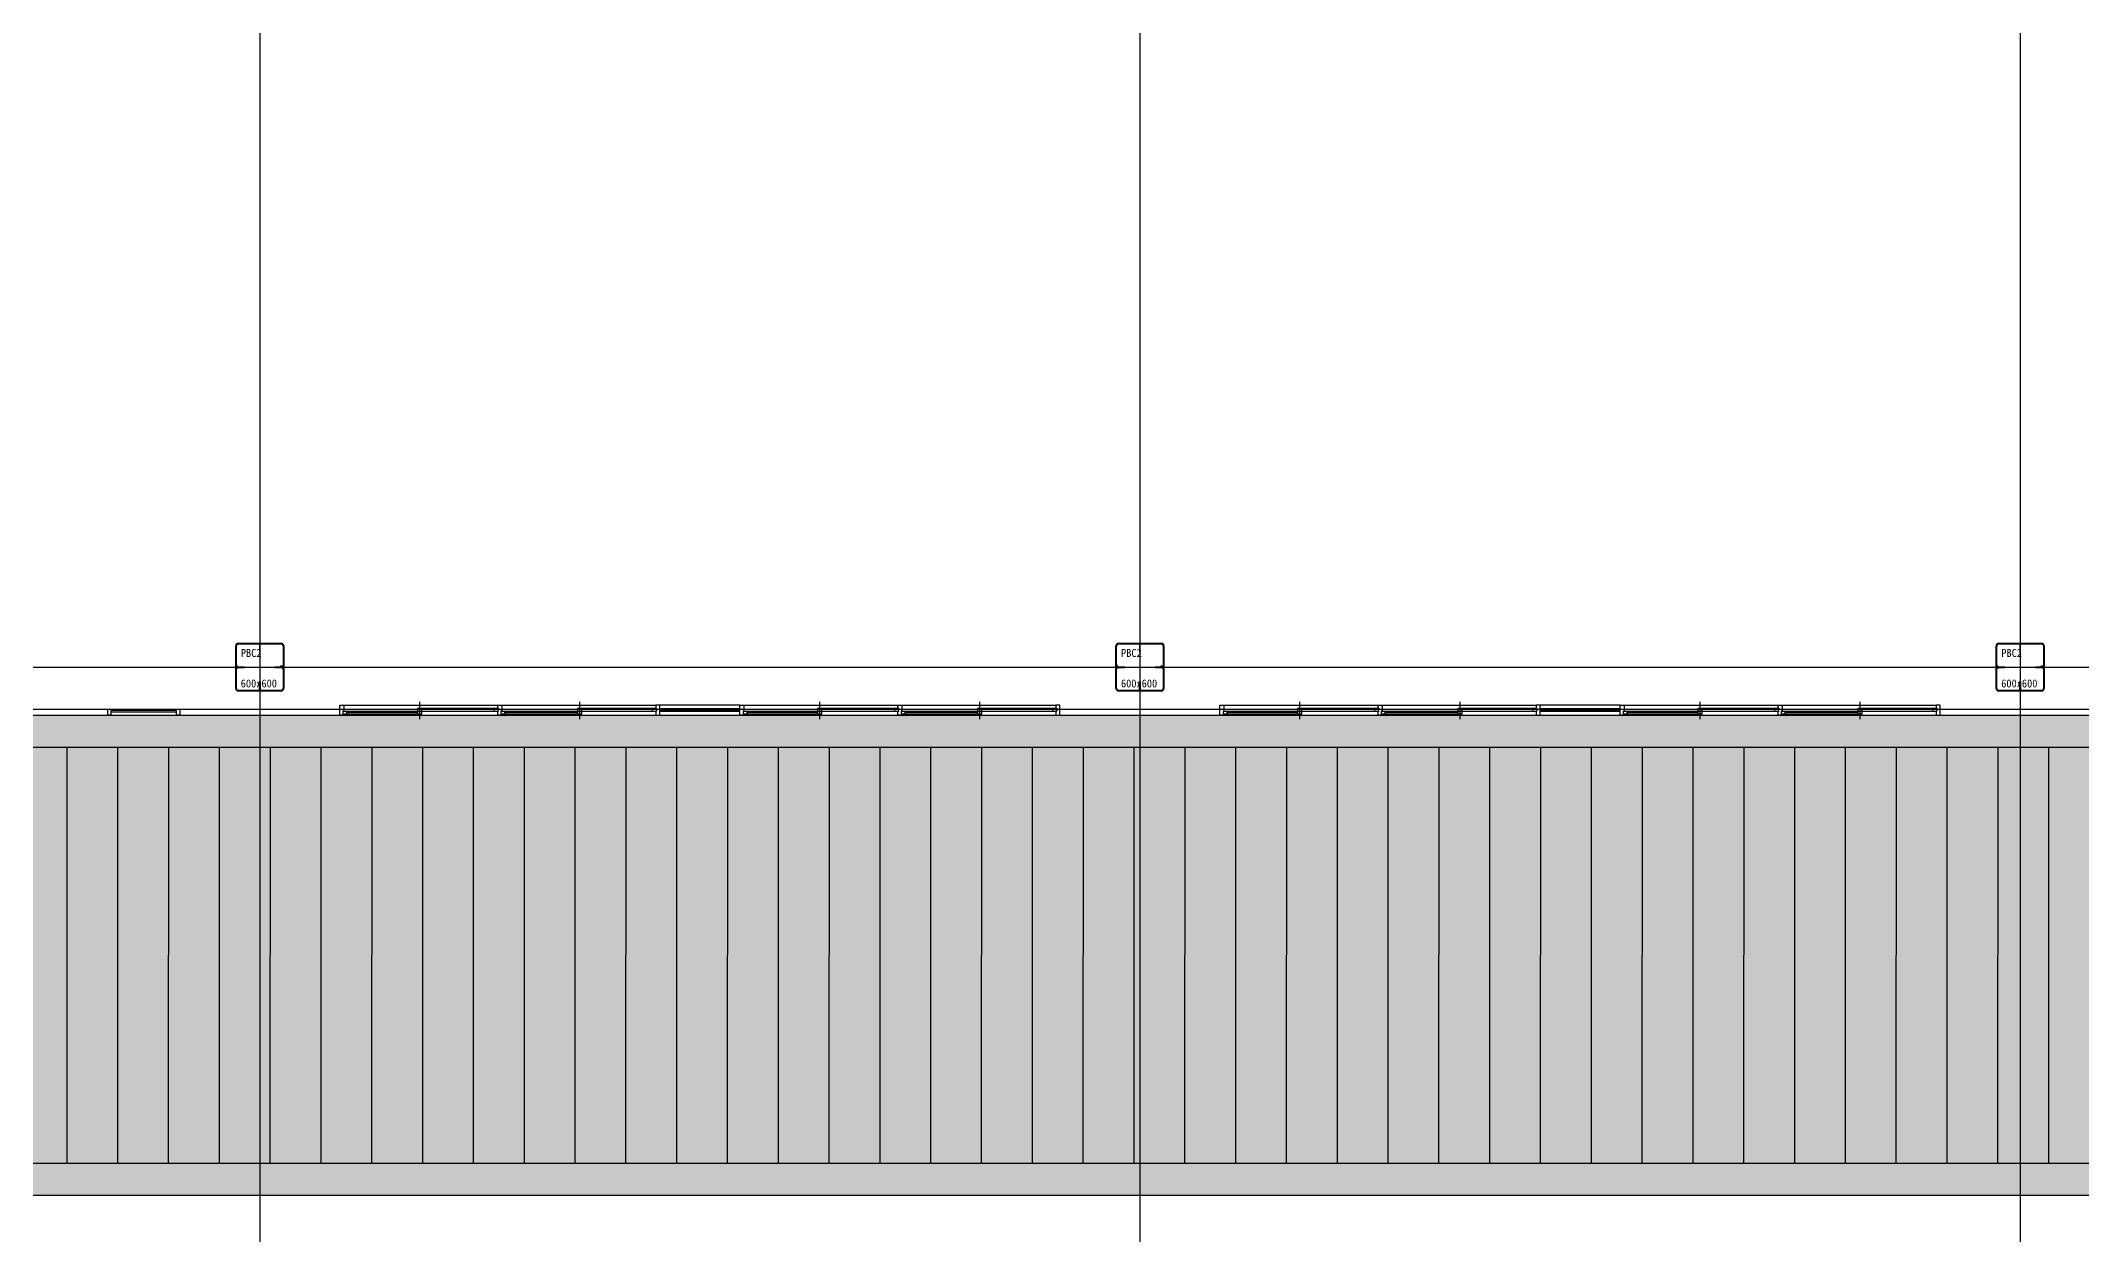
# Model space of a CAD drawing. Extents: x 152195838 to 160350639, y 364657247 to 370318102.
# Drawn here: x 158872211 to 158897710, y 364975942 to 364990862 of the extents above; entities that cross this region are included whole.
import ezdxf

# ---------------------------------------------------------------- set-up
doc = ezdxf.new("R2010")
doc.units = 0
doc.header["$MEASUREMENT"] = 0
doc.linetypes.add('DASHED', pattern=[0.75, 0.5, -0.25])
doc.layers.get('0').update_dxf_attribs({"linetype": 'CONTINUOUS'})
doc.layers.get('Defpoints').update_dxf_attribs({"linetype": 'CONTINUOUS'})
for name, color, linetype in [('4A.TEC ELE 1', 7, 'CONTINUOUS'), ('4A.TEC 벽체 3', 4, 'CONTINUOUS'), ('4A.TEC 주차 일반', 8, 'CONTINUOUS'), ('4A.TEC 창호 2', 4, 'CONTINUOUS'), ('4A.TEC 해치 1', 9, 'CONTINUOUS'), ('P-BOX', 3, 'CONTINUOUS'), ('㈜SE&C ELE 1', 7, 'CONTINUOUS'), ('㈜SE&C 창호 2', 4, 'CONTINUOUS')]:
    doc.layers.add(name, color=color, linetype=linetype)
doc.layers.add('DEFPOINT', color=135, linetype='CONTINUOUS', plot=False)
doc.styles.add('돋움체', font='')
doc.styles.get('돋움체').set_extended_font_data('DotumChe')

# ---------------------------------------------------------------- blocks, each defined once
blk = doc.blocks.new('dwgC0C')
at = {"layer": '4A.TEC 해치 1', "linetype": 'Continuous'}
h = blk.add_hatch(color=254, dxfattribs=at)
h.dxf.hatch_style = 1
h.paths.add_polyline_path([(93300, 4500), (94800, 4500), (94800, 6000), (95800, 6000), (95800, 0), (-17400, 0), (-17400, 6000), (93300, 6000)])
at = {"layer": '4A.TEC 해치 1'}
h = blk.add_hatch(dxfattribs=at)
h.set_pattern_fill('LINE', color=256, scale=200, angle=90)
h.set_pattern_definition([(90, (-2000898.2, -434424.4), (-635, 2e-12), [])])
h.paths.add_polyline_path([(93300, 4500), (94800, 4500), (94800, 5600), (95400, 5600), (95400, 400), (-17000, 400), (-17000, 5600), (93300, 5600)])
at = {"ltscale": 1000}
blk.add_lwpolyline([(-17400, 6000), (-17400, 0), (95800, 0), (95800, 6000)], dxfattribs=at)
at = {"layer": '4A.TEC ELE 1', "color": 8}
blk.add_line((-17000, 5600), (93300, 5600), dxfattribs=at)
blk.add_lwpolyline([(-17000, 6000), (-17000, 400), (95400, 400), (95400, 5600)], dxfattribs=at)
blk = doc.blocks.new('zw$BC15')
at = {"layer": '4A.TEC 창호 2'}
for p, q in [((50, 7025), (50, 8950)), ((100, 7025), (100, 8950)), ((136, 7975), (136, 8950)), ((175, 7025), (175, 8950)), ((100, 8910), (136, 8910)), ((64, 7025), (64, 8025)), ((64, 8025), (136, 8025)), ((64, 7975), (136, 7975)), ((50, 5050), (50, 6975)), ((64, 7065), (100, 7065)), ((100, 5050), (100, 6975)), ((100, 6935), (136, 6935)), ((136, 5975), (136, 6975)), ((175, 5050), (175, 6975)), ((64, 5050), (64, 6025)), ((64, 6025), (136, 6025)), ((64, 5975), (136, 5975)), ((50, 4000), (50, 5000)), ((64, 5090), (100, 5090)), ((94, 5000), (94, 4000)), ((130, 5000), (130, 4000)), ((175, 5000), (175, 4000)), ((50, 2025), (50, 3950)), ((100, 2025), (100, 3950)), ((100, 3910), (136, 3910)), ((136, 2975), (136, 3950)), ((175, 2025), (175, 3950)), ((64, 2025), (64, 3025)), ((64, 3025), (136, 3025)), ((64, 2975), (136, 2975)), ((64, 2065), (100, 2065)), ((50, 50), (50, 1975)), ((100, 50), (100, 1975)), ((100, 1935), (136, 1935)), ((136, 975), (136, 1975)), ((175, 50), (175, 1975)), ((64, 50), (64, 1025)), ((64, 1025), (136, 1025)), ((64, 975), (136, 975)), ((64, 90), (100, 90))]:
    blk.add_line(p, q, dxfattribs=at)
at = {"layer": '4A.TEC 창호 2', "color": 8}
for p, q in [((118, 8910), (118, 8025)), ((82, 7975), (82, 7065)), ((118, 6935), (118, 6025)), ((82, 5975), (82, 5090)), ((112, 5000), (112, 4000)), ((118, 3910), (118, 3025)), ((82, 2975), (82, 2065)), ((118, 1935), (118, 1025)), ((82, 975), (82, 90))]:
    blk.add_line(p, q, dxfattribs=at)
at = {"layer": '4A.TEC 창호 2', "color": 1}
for p, q in [((0, 8000), (215, 8000)), ((0, 6000), (215, 6000)), ((0, 3000), (215, 3000)), ((0, 1000), (215, 1000))]:
    blk.add_line(p, q, dxfattribs=at)
at = {"layer": '4A.TEC 창호 2'}
for points in [[(175, 9000), (175, 8950), (136, 8950), (136, 8960), (100, 8960), (100, 8950), (50, 8950), (50, 9000)], [(175, 5050), (100, 5050), (100, 5040), (64, 5040), (64, 5050), (50, 5050), (50, 5000), (175, 5000)], [(175, 4000), (175, 3950), (136, 3950), (136, 3960), (100, 3960), (100, 3950), (50, 3950), (50, 4000)], [(175, 50), (100, 50), (100, 40), (64, 40), (64, 50), (50, 50), (50, 0), (175, 0)]]:
    blk.add_lwpolyline(points, close=True, dxfattribs=at)
at = {"layer": '4A.TEC 창호 2', "flags": 128}
for points in [[(100, 6975), (100, 6985), (136, 6985), (136, 6975), (175, 6975), (175, 7025), (100, 7025), (100, 7015), (64, 7015), (64, 7025), (50, 7025), (50, 6975)], [(100, 1975), (100, 1985), (136, 1985), (136, 1975), (175, 1975), (175, 2025), (100, 2025), (100, 2015), (64, 2015), (64, 2025), (50, 2025), (50, 1975)]]:
    blk.add_lwpolyline(points, close=True, dxfattribs=at)
blk = doc.blocks.new('A$C111325cc')
at = {"layer": 'DEFPOINT'}
for p, q in [((171276, 244000), (171276, 0)), ((182276, 244000), (182276, 0)), ((193276, 244000), (193276, 0)), ((0, 86063), (324969, 86063))]:
    blk.add_line(p, q, dxfattribs=at)
blk = doc.blocks.new('zw$4749')
at = {"layer": '㈜SE&C ELE 1'}
for p, q in [((0, 125), (900, 125)), ((0, 50), (900, 50))]:
    blk.add_line(p, q, dxfattribs=at)
at = {"layer": '㈜SE&C 창호 2'}
for p, q in [((40, 111), (860, 111)), ((40, 89), (860, 89))]:
    blk.add_line(p, q, dxfattribs=at)
for points in [[(0, 125), (40, 125), (40, 50), (0, 50)], [(860, 125), (900, 125), (900, 50), (860, 50)]]:
    blk.add_lwpolyline(points, close=True, dxfattribs=at)
blk = doc.blocks.new('PBC2')
h = blk.add_hatch(color=3)
h.dxf.hatch_style = 1
h.paths.add_polyline_path([(132, 396, -0.414214), (100, 427), (100, 396)])
h.paths.add_polyline_path([(668, 404, -0.414214), (700, 373), (700, 404)])
at = {"layer": 'Defpoints', "color": 1, "ltscale": 50}
for p, q in [((400, 800), (400, 0)), ((0, 400), (800, 400))]:
    blk.add_line(p, q, dxfattribs=at)
at = {"layer": 'P-BOX', "color": 3, "ltscale": 50}
for p, q in [((396, 691), (396, 581)), ((396, 581), (404, 581)), ((404, 581), (404, 691)), ((100, 396), (210, 396)), ((132, 404), (210, 404)), ((210, 404), (210, 396)), ((590, 404), (700, 404)), ((590, 404), (590, 396)), ((590, 396), (668, 396)), ((396, 109), (396, 219)), ((396, 219), (404, 219)), ((404, 219), (404, 109))]:
    blk.add_line(p, q, dxfattribs=at)
for points in [[(100, 132), (100, 668)], [(109, 427), (109, 668)], [(132, 700), (668, 700)], [(132, 691), (668, 691)], [(691, 668), (691, 404)], [(700, 668), (700, 132)], [(109, 132), (109, 396)], [(109, 396), (134, 396), (134, 386), (109, 386), (109, 396)], [(666, 414), (691, 414), (691, 404), (666, 404), (666, 414)], [(691, 373), (691, 132)], [(668, 109), (132, 109)], [(668, 100), (132, 100)]]:
    blk.add_lwpolyline(points, dxfattribs=at)
for centre, radius, start, end in [((132, 668), 31.5, 90, 180), ((132, 668), 22.5, 90, 180), ((668, 668), 31.5, 0, 90), ((668, 668), 22.5, 0, 90), ((132, 427), 31.5, 180, 270), ((132, 427), 22.5, 180, 270), ((668, 373), 31.5, 0, 90), ((668, 373), 22.5, 0, 90), ((132, 132), 31.5, 180, 270), ((132, 132), 22.5, 180, 270), ((668, 132), 31.5, 270, 0), ((668, 132), 22.5, 270, 0)]:
    blk.add_arc(centre, radius, start, end, dxfattribs=at)
at = {"layer": 'DEFPOINT', "style": '돋움체'}
for s, p in [('PBC2', (164, 527)), ('600x600', (163, 146))]:
    blk.add_text(s, height=100, dxfattribs=at).set_placement(p)
blk = doc.blocks.new('2FCOL')
at = {"layer": 'P-BOX', "linetype": 'DASHED'}
for p in [(35100, 100), (46100, 100), (57100, 100)]:
    blk.add_blockref('PBC2', p, dxfattribs=at)

msp = doc.modelspace()

# ---------------------------------------------------------------- linework, layer by layer
at = {"layer": '4A.TEC 벽체 3'}
for points in [[(158941547.0046, 365060631.8958), (158897547.0046, 365060631.8958), (158897547.0046, 365071631.8958), (158839347.0046, 365071631.8958), (158839347.0046, 364982431.8958), (158941547.0046, 364982431.8958)], [(158941472.0046, 365060556.8958), (158897472.0046, 365060556.8958), (158897472.0046, 365071556.8958), (158839422.0046, 365071556.8958), (158839422.0046, 364982506.8958), (158941472.0046, 364982506.8958)]]:
    msp.add_lwpolyline(points, close=True, dxfattribs=at)

# ---------------------------------------------------------------- block references
for name, p in [('2FCOL', (158839447.0046, 364982531.8958)), ('dwgC0C', (158856747.0046, 364976431.8958))]:
    msp.add_blockref(name, p)
at = {"layer": '4A.TEC 벽체 3', "lineweight": -2}
msp.add_blockref('zw$4749', (158873047.0046, 364982381.8958), dxfattribs=at)
at = {"layer": '4A.TEC 주차 일반', "lineweight": -2, "xscale": -1, "rotation": 270}
for p in [(158875947.0046, 364982381.8958), (158886947.0046, 364982381.8958)]:
    msp.add_blockref('zw$BC15', p, dxfattribs=at)
at = {"layer": 'DEFPOINT'}
msp.add_blockref('A$C111325cc', (158703670.7413, 364896968.7328), dxfattribs=at)

doc.saveas('drawing.dxf')
